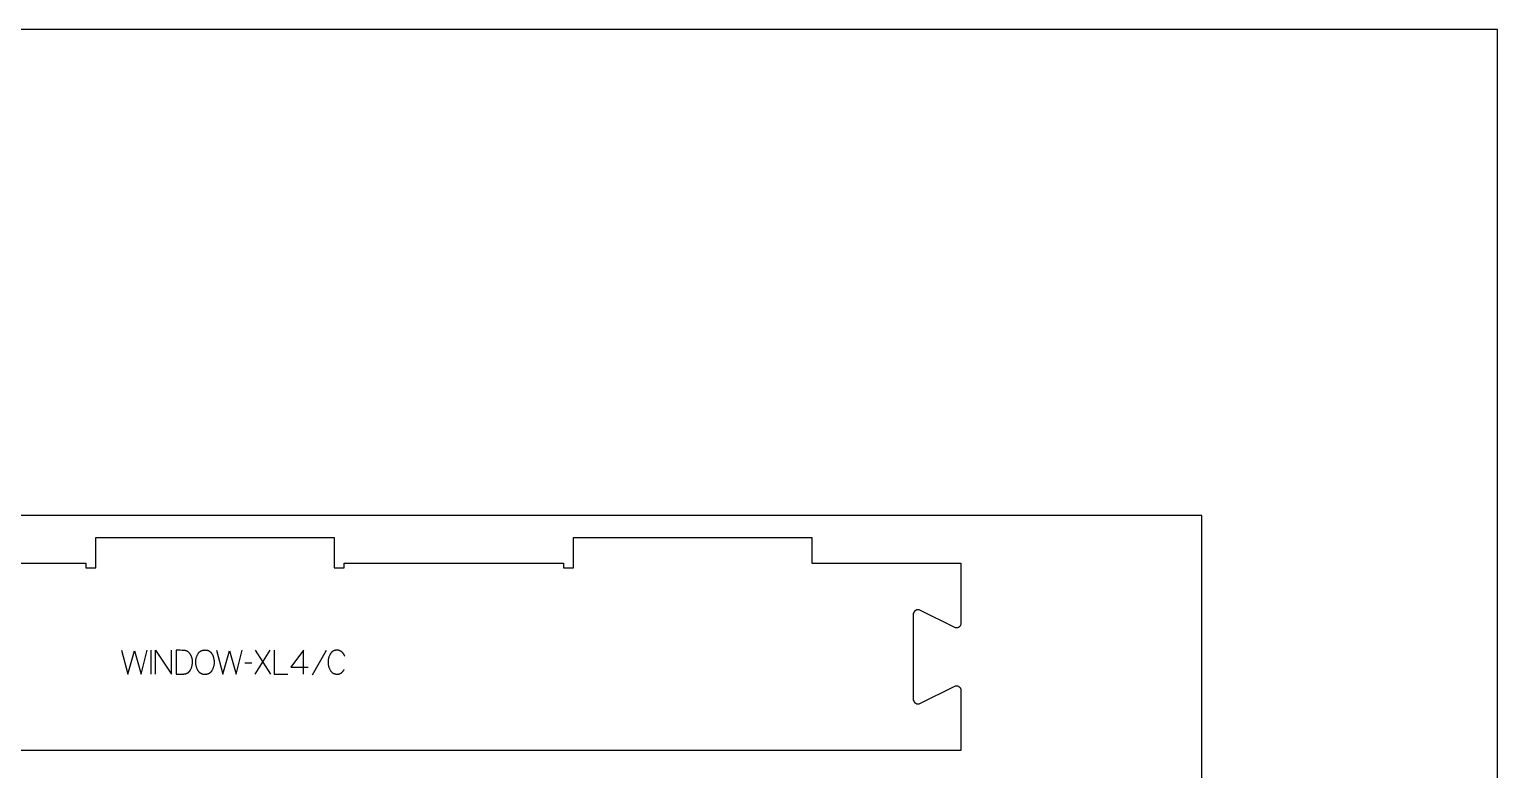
# Model space of a CAD drawing. Extents: x 0 to 4485, y 0 to 8771.
# Drawn here: x 1338 to 3183, y 4663 to 5593 of the extents above; entities that cross this region are included whole.
import ezdxf

# ---------------------------------------------------------------- set-up
doc = ezdxf.new("R2010")
doc.units = 0
for name, color, linetype in [('0_SHEET_SPRUCEPLY_2440X122', 1, 'CONTINUOUS'), ('1_ANYTOOL_1MMDEEP_LABELS_S', 2, 'CONTINUOUS'), ('4_ANYTOOL_CUTTHROUGH_OUTSI', 5, 'CONTINUOUS'), ('DONOTCUT', 7, 'CONTINUOUS')]:
    doc.layers.add(name, color=color, linetype=linetype)

msp = doc.modelspace()

# ---------------------------------------------------------------- linework, layer by layer
at = {"layer": '0_SHEET_SPRUCEPLY_2440X122'}
msp.add_lwpolyline([(371.7, 4982.6), (371.7, 3762.6), (2811.7, 3762.6), (2811.7, 4982.6)], close=True, dxfattribs=at)
at = {"layer": '1_ANYTOOL_1MMDEEP_LABELS_S', "color": 2}
for points in [[(1454.3, 4813.1), (1462, 4783.1), (1470.5, 4812.2), (1479, 4783.1), (1486.5, 4813.1)], [(1490.8, 4813.1), (1490.8, 4783.1)], [(1496.8, 4783.1), (1496.8, 4813.1), (1516.9, 4783.1), (1516.9, 4813.1)], [(1573.7, 4813.1), (1581.4, 4783.1), (1589.9, 4812.2), (1598.4, 4783.1), (1605.9, 4813.1)], [(1640.4, 4813.1), (1621.5, 4783.1)], [(1641.7, 4783.1), (1622.7, 4813.1)], [(1645.9, 4813.1), (1645.9, 4783.1), (1663, 4783.1)], [(1682.9, 4783.1), (1682.9, 4813.2), (1666.9, 4791.8)], [(1711.1, 4812.6), (1693.9, 4781.9)], [(1734.7, 4805.6), (1734.5, 4806), (1734.4, 4806.4), (1734.2, 4806.8), (1734, 4807.2), (1733.8, 4807.5), (1733.6, 4807.9), (1733.4, 4808.2), (1733.1, 4808.6), (1732.9, 4808.9), (1732.7, 4809.2), (1732.4, 4809.6), (1732.1, 4809.9), (1731.8, 4810.2), (1731.6, 4810.4), (1731.3, 4810.7), (1731, 4811), (1730.8, 4811.1), (1730.6, 4811.2), (1730.5, 4811.4), (1730.3, 4811.5), (1730.1, 4811.6), (1730, 4811.7), (1729.8, 4811.8), (1729.6, 4811.9), (1729.5, 4812), (1729.3, 4812.1), (1729.1, 4812.2), (1728.9, 4812.3), (1728.7, 4812.4), (1728.5, 4812.4), (1728.4, 4812.5), (1728.2, 4812.6), (1728, 4812.6), (1727.8, 4812.7), (1727.6, 4812.8), (1727.4, 4812.8), (1727.2, 4812.9), (1727, 4812.9), (1726.8, 4812.9), (1726.6, 4813), (1726.4, 4813), (1726.2, 4813), (1725.9, 4813.1), (1725.7, 4813.1), (1725.5, 4813.1), (1725.3, 4813.1), (1725.1, 4813.1), (1724.8, 4813.1), (1724.5, 4813.1), (1724.2, 4813.1), (1723.8, 4813.1), (1723.5, 4813), (1723.2, 4813), (1722.9, 4812.9), (1722.6, 4812.9), (1722.2, 4812.8), (1721.9, 4812.7), (1721.7, 4812.7), (1721.4, 4812.6), (1721.1, 4812.5), (1720.8, 4812.3), (1720.7, 4812.3), (1720.5, 4812.2), (1720.4, 4812.1), (1720.3, 4812.1), (1720.1, 4812), (1720, 4811.9), (1719.9, 4811.9), (1719.7, 4811.8), (1719.6, 4811.7), (1719.5, 4811.6), (1719.4, 4811.5), (1719.2, 4811.5), (1719.1, 4811.4), (1719, 4811.3), (1718.8, 4811.1), (1718.5, 4810.9), (1718.3, 4810.7), (1718.1, 4810.5), (1717.9, 4810.2), (1717.7, 4810), (1717.5, 4809.8), (1717.3, 4809.5), (1717.1, 4809.3), (1716.9, 4809), (1716.7, 4808.7), (1716.5, 4808.4), (1716.2, 4807.8), (1715.9, 4807.2), (1715.6, 4806.6), (1715.3, 4806), (1715, 4805.4), (1714.8, 4804.8), (1714.6, 4804.1), (1714.4, 4803.5), (1714.2, 4802.8), (1714.1, 4802.2), (1714, 4801.5), (1713.9, 4800.9), (1713.8, 4800.2), (1713.7, 4799.5), (1713.7, 4798.8), (1713.7, 4798.1), (1713.7, 4797.4), (1713.7, 4796.7), (1713.8, 4796), (1713.9, 4795.4), (1714, 4794.7), (1714.1, 4794), (1714.2, 4793.4), (1714.3, 4793.1), (1714.4, 4792.7), (1714.5, 4792.4), (1714.6, 4792.1), (1714.7, 4791.8), (1714.8, 4791.5), (1714.9, 4791.1), (1715, 4790.8), (1715.3, 4790.2), (1715.6, 4789.6), (1715.9, 4789), (1716.2, 4788.4), (1716.6, 4787.8), (1716.7, 4787.5), (1716.9, 4787.2), (1717.1, 4787), (1717.3, 4786.7), (1717.5, 4786.5), (1717.7, 4786.2), (1717.9, 4786), (1718.2, 4785.8), (1718.4, 4785.5), (1718.6, 4785.3), (1718.9, 4785.1), (1719, 4785), (1719.1, 4784.9), (1719.2, 4784.9), (1719.4, 4784.8), (1719.5, 4784.7), (1719.6, 4784.6), (1719.7, 4784.5), (1719.9, 4784.4), (1720, 4784.4), (1720.1, 4784.3), (1720.3, 4784.2), (1720.4, 4784.1), (1720.7, 4784), (1721, 4783.9), (1721.3, 4783.8), (1721.6, 4783.7), (1721.9, 4783.6), (1722.2, 4783.5), (1722.5, 4783.4), (1722.8, 4783.3), (1723.1, 4783.3), (1723.5, 4783.2), (1723.8, 4783.2), (1724.1, 4783.2), (1724.5, 4783.1), (1724.8, 4783.1), (1725.2, 4783.1), (1725.6, 4783.1), (1725.9, 4783.1), (1726.1, 4783.2), (1726.3, 4783.2), (1726.5, 4783.2), (1726.7, 4783.2), (1726.8, 4783.2), (1727, 4783.3), (1727.2, 4783.3), (1727.4, 4783.3), (1727.5, 4783.4), (1727.7, 4783.4), (1727.9, 4783.5), (1728, 4783.5), (1728.2, 4783.6), (1728.4, 4783.6), (1728.5, 4783.7), (1728.7, 4783.7), (1728.8, 4783.8), (1729, 4783.9), (1729.1, 4784), (1729.3, 4784), (1729.4, 4784.1), (1729.6, 4784.2), (1729.7, 4784.3), (1729.9, 4784.4), (1730, 4784.4), (1730.1, 4784.5), (1730.3, 4784.6), (1730.4, 4784.7), (1730.7, 4784.9), (1730.9, 4785.2), (1731.2, 4785.4), (1731.4, 4785.6), (1731.7, 4785.9), (1731.9, 4786.1), (1732.2, 4786.3), (1732.4, 4786.6), (1732.6, 4786.9), (1732.8, 4787.1), (1733, 4787.4), (1733.2, 4787.7), (1733.4, 4788), (1733.6, 4788.3), (1733.8, 4788.6), (1734, 4788.9)], [(1618.1, 4797), (1609.3, 4796.9)], [(1666.9, 4791.8), (1688.7, 4791.8)]]:
    msp.add_lwpolyline(points, dxfattribs=at)
for points in [[(1522.9, 4813.1), (1522.9, 4783.1), (1531.5, 4783.2), (1531.9, 4783.2), (1532.3, 4783.2), (1532.7, 4783.3), (1533.1, 4783.3), (1533.4, 4783.3), (1533.8, 4783.4), (1534.2, 4783.5), (1534.5, 4783.5), (1534.9, 4783.6), (1535.2, 4783.7), (1535.6, 4783.8), (1535.9, 4783.9), (1536.2, 4784.1), (1536.4, 4784.1), (1536.5, 4784.2), (1536.7, 4784.3), (1536.8, 4784.3), (1537, 4784.4), (1537.1, 4784.5), (1537.3, 4784.6), (1537.4, 4784.7), (1537.5, 4784.7), (1537.7, 4784.8), (1537.8, 4784.9), (1537.9, 4785), (1538.1, 4785.1), (1538.2, 4785.2), (1538.3, 4785.3), (1538.5, 4785.4), (1538.6, 4785.5), (1538.7, 4785.6), (1538.8, 4785.7), (1538.9, 4785.8), (1539.1, 4785.9), (1539.2, 4786), (1539.3, 4786.2), (1539.4, 4786.3), (1539.5, 4786.4), (1539.6, 4786.5), (1539.7, 4786.7), (1539.8, 4786.8), (1539.9, 4786.9), (1540, 4787.1), (1540.1, 4787.2), (1540.2, 4787.3), (1540.4, 4787.6), (1540.6, 4787.9), (1540.7, 4788.2), (1541, 4788.8), (1541.3, 4789.5), (1541.6, 4790.1), (1541.9, 4790.7), (1542.1, 4791.4), (1542.3, 4792), (1542.5, 4792.7), (1542.7, 4793.3), (1542.8, 4794), (1543, 4794.7), (1543.1, 4795.3), (1543.2, 4796), (1543.3, 4796.7), (1543.3, 4797.4), (1543.3, 4798.1), (1543.3, 4798.8), (1543.3, 4799.4), (1543.3, 4800), (1543.3, 4800.6), (1543.2, 4801.1), (1543.1, 4801.7), (1543.1, 4802), (1543, 4802.3), (1542.9, 4802.6), (1542.9, 4802.8), (1542.8, 4803.1), (1542.7, 4803.4), (1542.6, 4803.7), (1542.6, 4804), (1542.5, 4804.2), (1542.4, 4804.5), (1542.3, 4804.8), (1542.2, 4805), (1542.1, 4805.3), (1541.9, 4805.6), (1541.7, 4806.1), (1541.4, 4806.6), (1541.2, 4807.1), (1540.9, 4807.6), (1540.7, 4807.9), (1540.5, 4808.2), (1540.3, 4808.5), (1540.1, 4808.8), (1539.9, 4809.1), (1539.6, 4809.3), (1539.4, 4809.6), (1539.2, 4809.8), (1539, 4810), (1538.8, 4810.3), (1538.5, 4810.5), (1538.3, 4810.7), (1538.1, 4810.9), (1537.8, 4811.1), (1537.6, 4811.2), (1537.3, 4811.4), (1537.1, 4811.6), (1536.8, 4811.7), (1536.6, 4811.9), (1536.3, 4812), (1536.1, 4812.1), (1535.8, 4812.2), (1535.5, 4812.3), (1535.3, 4812.4), (1535, 4812.5), (1534.7, 4812.6), (1534.4, 4812.6), (1534.1, 4812.7), (1533.8, 4812.7), (1533.5, 4812.8), (1533.3, 4812.8), (1533, 4812.8), (1530.5, 4812.9), (1528, 4813), (1525.5, 4813.1)], [(1559.4, 4813.5), (1559.8, 4813.4), (1560.2, 4813.4), (1560.5, 4813.4), (1560.9, 4813.4), (1561, 4813.3), (1561.2, 4813.3), (1561.4, 4813.3), (1561.5, 4813.2), (1561.7, 4813.2), (1561.9, 4813.2), (1562, 4813.1), (1562.2, 4813.1), (1562.3, 4813), (1562.5, 4813), (1562.7, 4812.9), (1562.8, 4812.9), (1563, 4812.8), (1563.1, 4812.8), (1563.3, 4812.7), (1563.4, 4812.6), (1563.6, 4812.6), (1563.7, 4812.5), (1563.8, 4812.4), (1564, 4812.3), (1564.1, 4812.2), (1564.2, 4812.2), (1564.4, 4812.1), (1564.5, 4812), (1564.8, 4811.8), (1565, 4811.6), (1565.3, 4811.4), (1565.5, 4811.2), (1565.8, 4811), (1566, 4810.8), (1566.2, 4810.5), (1566.4, 4810.3), (1566.6, 4810.1), (1566.8, 4809.8), (1567, 4809.6), (1567.2, 4809.3), (1567.4, 4809), (1567.6, 4808.8), (1567.8, 4808.5), (1568, 4808.2), (1568.1, 4807.9), (1568.3, 4807.7), (1568.4, 4807.4), (1568.6, 4807.1), (1568.7, 4806.8), (1568.9, 4806.5), (1569, 4806.1), (1569.1, 4805.8), (1569.3, 4805.5), (1569.4, 4805.2), (1569.5, 4804.9), (1569.6, 4804.6), (1569.7, 4804.2), (1569.8, 4803.9), (1569.9, 4803.6), (1569.9, 4803.2), (1570.1, 4802.5), (1570.2, 4801.9), (1570.3, 4801.2), (1570.4, 4800.5), (1570.5, 4799.9), (1570.5, 4799.2), (1570.5, 4798.6), (1570.6, 4797.9), (1570.5, 4797.3), (1570.5, 4796.7), (1570.5, 4796), (1570.4, 4795.4), (1570.3, 4794.8), (1570.2, 4794.1), (1570, 4793.5), (1569.9, 4792.8), (1569.7, 4792.2), (1569.5, 4791.6), (1569.3, 4790.9), (1569, 4790.3), (1568.7, 4789.7), (1568.4, 4789), (1568.1, 4788.4), (1567.8, 4787.7), (1567.6, 4787.4), (1567.4, 4787.1), (1567.2, 4786.8), (1567.1, 4786.5), (1566.9, 4786.3), (1566.6, 4786), (1566.4, 4785.8), (1566.2, 4785.5), (1566.1, 4785.4), (1566, 4785.3), (1565.9, 4785.2), (1565.8, 4785.1), (1565.6, 4784.9), (1565.5, 4784.8), (1565.4, 4784.7), (1565.3, 4784.6), (1565.1, 4784.5), (1565, 4784.4), (1564.9, 4784.3), (1564.8, 4784.3), (1564.6, 4784.2), (1564.5, 4784.1), (1564.4, 4784), (1564.2, 4783.9), (1564.1, 4783.8), (1564, 4783.8), (1563.8, 4783.7), (1563.7, 4783.6), (1563.5, 4783.5), (1563.4, 4783.5), (1563.2, 4783.4), (1563.1, 4783.4), (1562.9, 4783.3), (1562.8, 4783.2), (1562.6, 4783.2), (1562.5, 4783.1), (1562.2, 4783), (1561.9, 4783), (1561.5, 4782.9), (1561.2, 4782.8), (1560.9, 4782.8), (1560.5, 4782.7), (1560.2, 4782.7), (1559.8, 4782.7), (1559.4, 4782.6), (1559.1, 4782.6), (1558.7, 4782.6), (1558.3, 4782.7), (1557.9, 4782.7), (1557.6, 4782.7), (1557.2, 4782.8), (1556.9, 4782.8), (1556.5, 4782.9), (1556.2, 4783), (1555.9, 4783.1), (1555.5, 4783.1), (1555.4, 4783.2), (1555.2, 4783.3), (1555.1, 4783.3), (1554.9, 4783.4), (1554.8, 4783.4), (1554.6, 4783.5), (1554.5, 4783.6), (1554.3, 4783.6), (1554.2, 4783.7), (1554, 4783.8), (1553.9, 4783.9), (1553.8, 4783.9), (1553.6, 4784), (1553.5, 4784.1), (1553.3, 4784.2), (1553.2, 4784.3), (1553.1, 4784.4), (1552.9, 4784.5), (1552.8, 4784.6), (1552.7, 4784.7), (1552.6, 4784.8), (1552.4, 4784.9), (1552.3, 4785), (1552.2, 4785.1), (1552.1, 4785.2), (1552, 4785.3), (1551.8, 4785.4), (1551.7, 4785.6), (1551.6, 4785.7), (1551.5, 4785.8), (1551.3, 4786.1), (1551.1, 4786.3), (1550.9, 4786.6), (1550.7, 4786.9), (1550.5, 4787.2), (1550.3, 4787.5), (1550.1, 4787.8), (1549.8, 4788.5), (1549.5, 4789.1), (1549.2, 4789.8), (1548.9, 4790.4), (1548.7, 4791.1), (1548.5, 4791.7), (1548.2, 4792.4), (1548.1, 4793), (1547.9, 4793.7), (1547.8, 4794.3), (1547.6, 4795), (1547.5, 4795.6), (1547.5, 4796.3), (1547.4, 4796.9), (1547.4, 4797.6), (1547.4, 4798.2), (1547.4, 4798.9), (1547.4, 4799.6), (1547.5, 4800.3), (1547.6, 4801), (1547.7, 4801.6), (1547.8, 4802.3), (1547.9, 4803), (1548.1, 4803.6), (1548.3, 4804.3), (1548.5, 4804.9), (1548.7, 4805.5), (1549, 4806.2), (1549.3, 4806.8), (1549.6, 4807.4), (1549.9, 4808), (1550.3, 4808.6), (1550.4, 4808.9), (1550.6, 4809.2), (1550.8, 4809.5), (1551, 4809.8), (1551.3, 4810), (1551.5, 4810.3), (1551.7, 4810.5), (1551.9, 4810.7), (1552, 4810.9), (1552.2, 4811), (1552.3, 4811.1), (1552.4, 4811.2), (1552.5, 4811.3), (1552.7, 4811.4), (1552.8, 4811.5), (1552.9, 4811.6), (1553, 4811.7), (1553.2, 4811.8), (1553.3, 4811.8), (1553.4, 4811.9), (1553.6, 4812), (1553.7, 4812.1), (1553.9, 4812.2), (1554, 4812.2), (1554.1, 4812.3), (1554.3, 4812.4), (1554.6, 4812.5), (1554.9, 4812.7), (1555.2, 4812.8), (1555.5, 4812.9), (1555.8, 4813), (1556.2, 4813.1), (1556.5, 4813.2), (1556.8, 4813.2), (1557.2, 4813.3), (1557.5, 4813.3), (1557.9, 4813.4), (1558.3, 4813.4), (1558.6, 4813.4), (1559, 4813.4)]]:
    msp.add_lwpolyline(points, close=True, dxfattribs=at)
at = {"layer": '4_ANYTOOL_CUTTHROUGH_OUTSI', "color": 5}
msp.add_lwpolyline([(1134, 4922.7), (1409.5, 4922.7), (1409.5, 4916.7), (1422, 4916.7), (1422, 4954.6), (1721.5, 4954.6), (1721.5, 4916.7), (1734, 4916.7), (1734, 4922.7), (2009.5, 4922.7), (2009.5, 4916.7), (2022, 4916.7), (2022, 4954.6), (2321.5, 4954.6), (2321.5, 4922.6), (2321.7, 4922.6), (2321.7, 4922.6), (2509, 4922.6), (2509, 4846.9), (2509, 4846.9, -0.461531), (2502.3, 4841.2), (2456.3, 4863.9), (2456.3, 4863.9), (2456.2, 4863.9), (2456.2, 4863.9, 0.220464), (2451.2, 4862.5, 0.220464), (2449, 4857.8), (2449, 4751.9, 0.220464), (2451.2, 4747.2, 0.220464), (2456.2, 4745.8), (2456.3, 4745.8), (2456.3, 4745.8), (2502.3, 4768.4), (2502.3, 4768.4, -0.461531), (2509, 4762.8), (2509, 4687.1), (2022, 4687.1), (2022, 4687.2), (2021.7, 4687.2), (1721.5, 4687.2), (1721.5, 4687.1), (1422, 4687.1), (1422, 4687.2), (1421.7, 4687.2), (1121.5, 4687.2)], format="xyb", dxfattribs=at)
at = {"layer": 'DONOTCUT'}
msp.add_lwpolyline([(0, 0), (3183.4, 0), (3183.4, 5593.4), (0, 5593.4)], close=True, dxfattribs=at)

doc.saveas('drawing.dxf')
